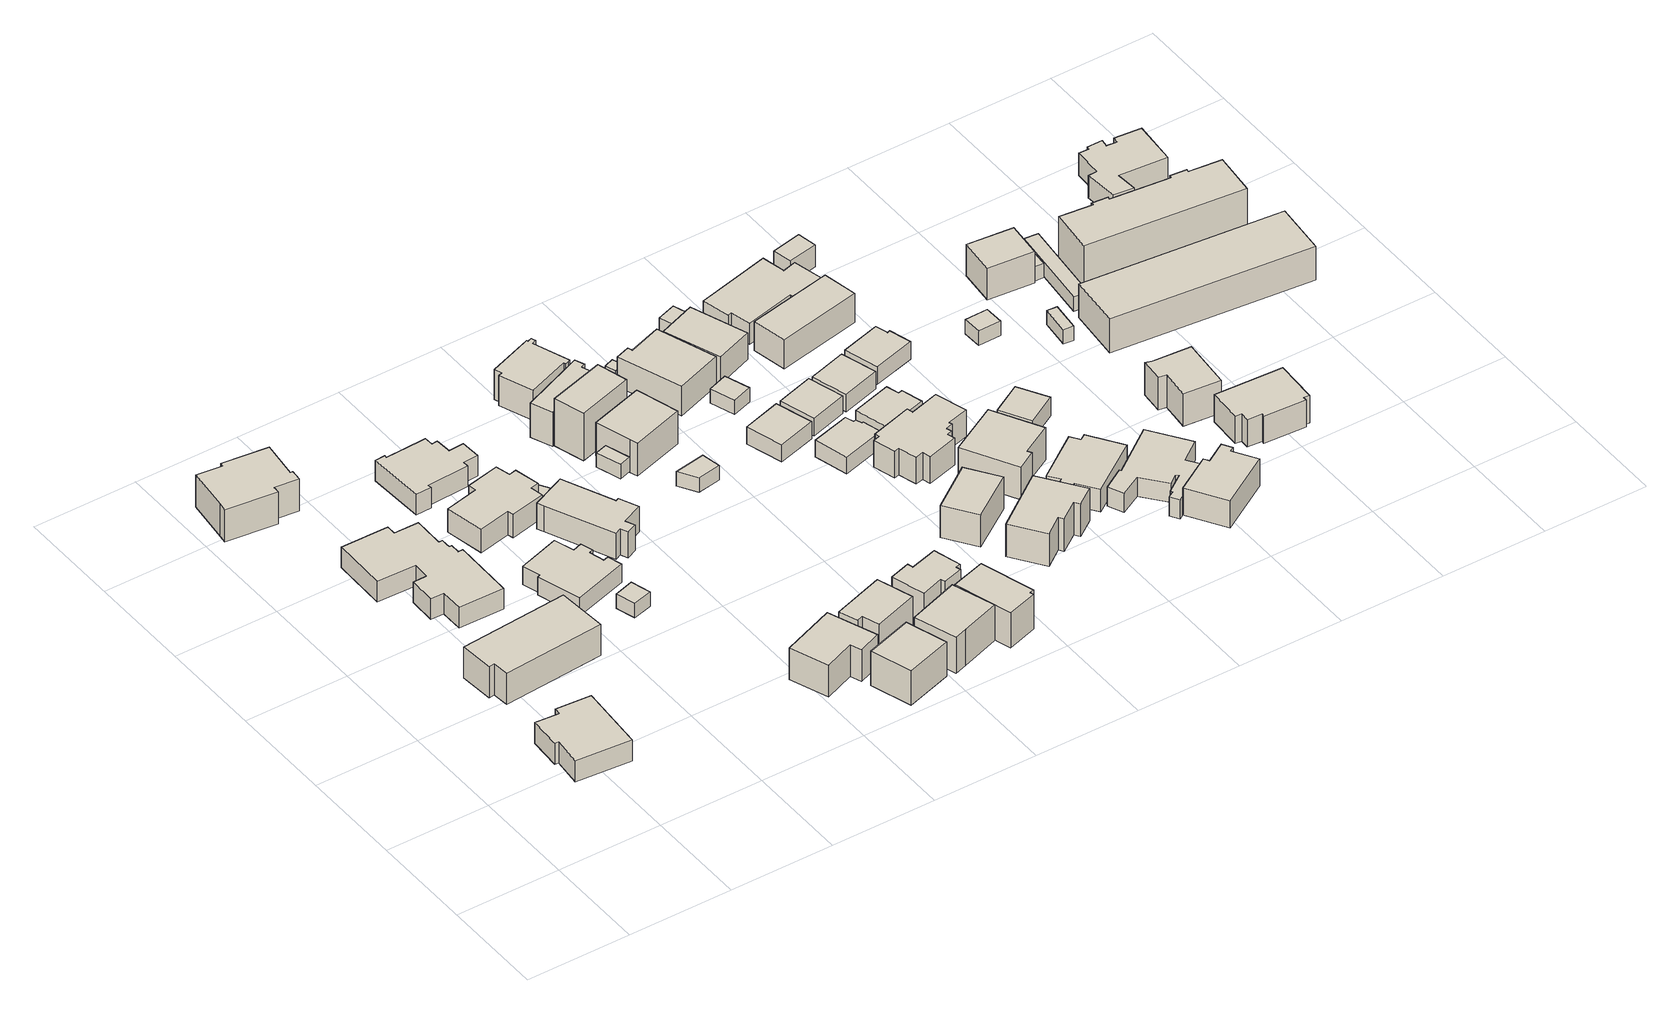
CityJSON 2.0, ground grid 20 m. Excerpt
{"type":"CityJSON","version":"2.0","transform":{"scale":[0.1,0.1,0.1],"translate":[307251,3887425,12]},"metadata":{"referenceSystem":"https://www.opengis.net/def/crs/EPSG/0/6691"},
"CityObjects":{
"building1":{"type":"Building","attributes":{"class":"3001","measuredHeight":2,"BuildingIDAttribute.prefecture":"22","BuildingIDAttribute.city":"22203","BuildingDetailAttribute.surveyYear":2015},"geometry":[{"type":"Solid","lod":"1","boundaries":[[[[0,1,2,3,4,5,6,7]],[[6,8,9,7]],[[5,10,8,6]],[[4,11,10,5]],[[3,12,11,4]],[[2,13,12,3]],[[1,14,13,2]],[[0,15,14,1]],[[7,9,15,0]],[[8,10,11,12,13,14,15,9]]]]}]},
"building2":{"type":"Building","attributes":{"class":"3001","measuredHeight":2,"BuildingIDAttribute.prefecture":"22","BuildingIDAttribute.city":"22203","BuildingDetailAttribute.surveyYear":2015},"geometry":[{"type":"Solid","lod":"1","boundaries":[[[[16,17,18,19,20,21]],[[20,22,23,21]],[[19,24,22,20]],[[18,25,24,19]],[[17,26,25,18]],[[16,27,26,17]],[[21,23,27,16]],[[22,24,25,26,27,23]]]]}]},
"building3":{"type":"Building","attributes":{"class":"3001","measuredHeight":2,"BuildingIDAttribute.prefecture":"22","BuildingIDAttribute.city":"22203","BuildingDetailAttribute.surveyYear":2015},"geometry":[{"type":"Solid","lod":"1","boundaries":[[[[28,29,30,31,32,33,34,35,36,37,38]],[[37,39,40,38]],[[36,41,39,37]],[[35,42,41,36]],[[34,43,42,35]],[[33,44,43,34]],[[32,45,44,33]],[[31,46,45,32]],[[30,47,46,31]],[[29,48,47,30]],[[28,49,48,29]],[[38,40,49,28]],[[39,41,42,43,44,45,46,47,48,49,40]]]]}]},
"building4":{"type":"Building","attributes":{"class":"3001","measuredHeight":2,"BuildingIDAttribute.prefecture":"22","BuildingIDAttribute.city":"22203","BuildingDetailAttribute.surveyYear":2015},"geometry":[{"type":"Solid","lod":"1","boundaries":[[[[50,51,52,53,54,55,56,57,58,59,60,61,62,63,64,65,66,67]],[[66,68,69,67]],[[65,70,68,66]],[[64,71,70,65]],[[63,72,71,64]],[[62,73,72,63]],[[61,74,73,62]],[[60,75,74,61]],[[59,76,75,60]],[[58,77,76,59]],[[57,78,77,58]],[[56,79,78,57]],[[55,80,79,56]],[[54,81,80,55]],[[53,82,81,54]],[[52,83,82,53]],[[51,84,83,52]],[[50,85,84,51]],[[67,69,85,50]],[[68,70,71,72,73,74,75,76,77,78,79,80,81,82,83,84,85,69]]]]}]},
"building5":{"type":"Building","attributes":{"class":"3001","measuredHeight":2,"BuildingIDAttribute.prefecture":"22","BuildingIDAttribute.city":"22203","BuildingDetailAttribute.surveyYear":2015},"geometry":[{"type":"Solid","lod":"1","boundaries":[[[[86,87,88,89,90,91,92,93,94,95,96,97,98]],[[97,99,100,98]],[[96,101,99,97]],[[95,102,101,96]],[[94,103,102,95]],[[93,104,103,94]],[[92,105,104,93]],[[91,106,105,92]],[[90,107,106,91]],[[89,108,107,90]],[[88,109,108,89]],[[87,110,109,88]],[[86,111,110,87]],[[98,100,111,86]],[[99,101,102,103,104,105,106,107,108,109,110,111,100]]]]}]},
"building6":{"type":"Building","attributes":{"class":"3001","measuredHeight":2,"BuildingIDAttribute.prefecture":"22","BuildingIDAttribute.city":"22203","BuildingDetailAttribute.surveyYear":2015},"geometry":[{"type":"Solid","lod":"1","boundaries":[[[[112,113,114,115]],[[114,116,117,115]],[[113,118,116,114]],[[112,119,118,113]],[[115,117,119,112]],[[116,118,119,117]]]]}]},
"building7":{"type":"Building","attributes":{"class":"3001","measuredHeight":2,"BuildingIDAttribute.prefecture":"22","BuildingIDAttribute.city":"22203","BuildingDetailAttribute.surveyYear":2015},"geometry":[{"type":"Solid","lod":"1","boundaries":[[[[120,121,122,123,124,125,126,127,128,129,130,131]],[[130,132,133,131]],[[129,134,132,130]],[[128,135,134,129]],[[127,136,135,128]],[[126,137,136,127]],[[125,138,137,126]],[[124,139,138,125]],[[123,140,139,124]],[[122,141,140,123]],[[121,142,141,122]],[[120,143,142,121]],[[131,133,143,120]],[[132,134,135,136,137,138,139,140,141,142,143,133]]]]}]},
"building8":{"type":"Building","attributes":{"class":"3001","measuredHeight":2,"BuildingIDAttribute.prefecture":"22","BuildingIDAttribute.city":"22203","BuildingDetailAttribute.surveyYear":2015,"BuildingRiverFloodingRiskAttribute.description":"3","BuildingRiverFloodingRiskAttribute.rankOrg":"1","BuildingRiverFloodingRiskAttribute.depth":0.174,"BuildingRiverFloodingRiskAttribute.adminType":"1","BuildingRiverFloodingRiskAttribute.scale":"2","BuildingRiverFloodingRiskAttribute.duration":2.27},"geometry":[{"type":"Solid","lod":"1","boundaries":[[[[144,145,146,147,148,149,150,151,152,153,154,155,156,157]],[[156,158,159,157]],[[155,160,158,156]],[[154,161,160,155]],[[153,162,161,154]],[[152,163,162,153]],[[151,164,163,152]],[[150,165,164,151]],[[149,166,165,150]],[[148,167,166,149]],[[147,168,167,148]],[[146,169,168,147]],[[145,170,169,146]],[[144,171,170,145]],[[157,159,171,144]],[[158,160,161,162,163,164,165,166,167,168,169,170,171,159]]]]}]},
"building9":{"type":"Building","attributes":{"class":"3001","measuredHeight":2,"BuildingIDAttribute.prefecture":"22","BuildingIDAttribute.city":"22203","BuildingDetailAttribute.surveyYear":2015,"BuildingRiverFloodingRiskAttribute.description":"3","BuildingRiverFloodingRiskAttribute.rankOrg":"2","BuildingRiverFloodingRiskAttribute.depth":1.2,"BuildingRiverFloodingRiskAttribute.adminType":"1","BuildingRiverFloodingRiskAttribute.scale":"2","BuildingRiverFloodingRiskAttribute.duration":0.617},"geometry":[{"type":"Solid","lod":"1","boundaries":[[[[172,173,174,175,176,177]],[[176,178,179,177]],[[175,180,178,176]],[[174,181,180,175]],[[173,182,181,174]],[[172,183,182,173]],[[177,179,183,172]],[[178,180,181,182,183,179]]]]}]},
"building10":{"type":"Building","attributes":{"class":"3001","measuredHeight":2,"BuildingIDAttribute.prefecture":"22","BuildingIDAttribute.city":"22203","BuildingDetailAttribute.surveyYear":2015,"BuildingRiverFloodingRiskAttribute.description":"3","BuildingRiverFloodingRiskAttribute.rankOrg":"2","BuildingRiverFloodingRiskAttribute.depth":1.01,"BuildingRiverFloodingRiskAttribute.adminType":"1","BuildingRiverFloodingRiskAttribute.scale":"2","BuildingRiverFloodingRiskAttribute.duration":0},"geometry":[{"type":"Solid","lod":"1","boundaries":[[[[184,185,186,187,188,189,190,191,192,193,194]],[[193,195,196,194]],[[192,197,195,193]],[[191,198,197,192]],[[190,199,198,191]],[[189,200,199,190]],[[188,201,200,189]],[[187,202,201,188]],[[186,203,202,187]],[[185,204,203,186]],[[184,205,204,185]],[[194,196,205,184]],[[195,197,198,199,200,201,202,203,204,205,196]]]]}]},
"building11":{"type":"Building","attributes":{"class":"3001","measuredHeight":2,"BuildingIDAttribute.prefecture":"22","BuildingIDAttribute.city":"22203","BuildingDetailAttribute.surveyYear":2015},"geometry":[{"type":"Solid","lod":"1","boundaries":[[[[206,207,208,209,210,211]],[[210,212,213,211]],[[209,214,212,210]],[[208,215,214,209]],[[207,216,215,208]],[[206,217,216,207]],[[211,213,217,206]],[[212,214,215,216,217,213]]]]}]},
"building12":{"type":"Building","attributes":{"class":"3001","measuredHeight":2,"BuildingIDAttribute.prefecture":"22","BuildingIDAttribute.city":"22203","BuildingDetailAttribute.surveyYear":2015,"BuildingRiverFloodingRiskAttribute.description":"3","BuildingRiverFloodingRiskAttribute.rankOrg":"2","BuildingRiverFloodingRiskAttribute.depth":0.995,"BuildingRiverFloodingRiskAttribute.adminType":"1","BuildingRiverFloodingRiskAttribute.scale":"2","BuildingRiverFloodingRiskAttribute.duration":0.617},"geometry":[{"type":"Solid","lod":"1","boundaries":[[[[218,219,220,221]],[[220,222,223,221]],[[219,224,222,220]],[[218,225,224,219]],[[221,223,225,218]],[[222,224,225,223]]]]}]},
"building13":{"type":"Building","attributes":{"class":"3001","measuredHeight":2,"BuildingIDAttribute.prefecture":"22","BuildingIDAttribute.city":"22203","BuildingDetailAttribute.surveyYear":2015,"BuildingRiverFloodingRiskAttribute.description":"3","BuildingRiverFloodingRiskAttribute.rankOrg":"2","BuildingRiverFloodingRiskAttribute.depth":1.37,"BuildingRiverFloodingRiskAttribute.adminType":"1","BuildingRiverFloodingRiskAttribute.scale":"2","BuildingRiverFloodingRiskAttribute.duration":0.617},"geometry":[{"type":"Solid","lod":"1","boundaries":[[[[226,227,228,229,230,231]],[[230,232,233,231]],[[229,234,232,230]],[[228,235,234,229]],[[227,236,235,228]],[[226,237,236,227]],[[231,233,237,226]],[[232,234,235,236,237,233]]]]}]},
"building14":{"type":"Building","attributes":{"class":"3001","measuredHeight":2,"BuildingIDAttribute.prefecture":"22","BuildingIDAttribute.city":"22203","BuildingDetailAttribute.surveyYear":2015,"BuildingRiverFloodingRiskAttribute.description":"3","BuildingRiverFloodingRiskAttribute.rankOrg":"2","BuildingRiverFloodingRiskAttribute.depth":1.52,"BuildingRiverFloodingRiskAttribute.adminType":"1","BuildingRiverFloodingRiskAttribute.scale":"2","BuildingRiverFloodingRiskAttribute.duration":5.25},"geometry":[{"type":"Solid","lod":"1","boundaries":[[[[238,239,240,241,242]],[[241,243,244,242]],[[240,245,243,241]],[[239,246,245,240]],[[238,247,246,239]],[[242,244,247,238]],[[243,245,246,247,244]]]]}]},
"building15":{"type":"Building","attributes":{"class":"3003","measuredHeight":2,"BuildingIDAttribute.prefecture":"22","BuildingIDAttribute.city":"22203","BuildingDetailAttribute.surveyYear":2015,"BuildingRiverFloodingRiskAttribute.description":"3","BuildingRiverFloodingRiskAttribute.rankOrg":"2","BuildingRiverFloodingRiskAttribute.depth":0.661,"BuildingRiverFloodingRiskAttribute.adminType":"1","BuildingRiverFloodingRiskAttribute.scale":"1","BuildingRiverFloodingRiskAttribute.duration":1.27},"geometry":[{"type":"Solid","lod":"1","boundaries":[[[[248,249,250,251]],[[250,252,253,251]],[[249,254,252,250]],[[248,255,254,249]],[[251,253,255,248]],[[252,254,255,253]]]]}]},
"building16":{"type":"Building","attributes":{"class":"3001","measuredHeight":2,"BuildingIDAttribute.prefecture":"22","BuildingIDAttribute.city":"22203","BuildingDetailAttribute.surveyYear":2015,"BuildingRiverFloodingRiskAttribute.description":"3","BuildingRiverFloodingRiskAttribute.rankOrg":"2","BuildingRiverFloodingRiskAttribute.depth":0.814,"BuildingRiverFloodingRiskAttribute.adminType":"1","BuildingRiverFloodingRiskAttribute.scale":"1","BuildingRiverFloodingRiskAttribute.duration":1.27},"geometry":[{"type":"Solid","lod":"1","boundaries":[[[[256,257,258,259]],[[258,260,261,259]],[[257,262,260,258]],[[256,263,262,257]],[[259,261,263,256]],[[260,262,263,261]]]]}]},
"building17":{"type":"Building","attributes":{"class":"3001","measuredHeight":2,"BuildingIDAttribute.prefecture":"22","BuildingIDAttribute.city":"22203","BuildingDetailAttribute.surveyYear":2015,"BuildingRiverFloodingRiskAttribute.description":"3","BuildingRiverFloodingRiskAttribute.rankOrg":"2","BuildingRiverFloodingRiskAttribute.depth":0.663,"BuildingRiverFloodingRiskAttribute.adminType":"1","BuildingRiverFloodingRiskAttribute.scale":"1","BuildingRiverFloodingRiskAttribute.duration":0},"geometry":[{"type":"Solid","lod":"1","boundaries":[[[[264,265,266,267,268,269,270,271,272,273]],[[272,274,275,273]],[[271,276,274,272]],[[270,277,276,271]],[[269,278,277,270]],[[268,279,278,269]],[[267,280,279,268]],[[266,281,280,267]],[[265,282,281,266]],[[264,283,282,265]],[[273,275,283,264]],[[274,276,277,278,279,280,281,282,283,275]]]]}]},
"building18":{"type":"Building","attributes":{"class":"3001","measuredHeight":2,"BuildingIDAttribute.prefecture":"22","BuildingIDAttribute.city":"22203","BuildingDetailAttribute.surveyYear":2015,"BuildingRiverFloodingRiskAttribute.description":"3","BuildingRiverFloodingRiskAttribute.rankOrg":"2","BuildingRiverFloodingRiskAttribute.depth":0.896,"BuildingRiverFloodingRiskAttribute.adminType":"1","BuildingRiverFloodingRiskAttribute.scale":"1","BuildingRiverFloodingRiskAttribute.duration":1.13},"geometry":[{"type":"Solid","lod":"1","boundaries":[[[[284,285,286,287,288,289,290,291]],[[290,292,293,291]],[[289,294,292,290]],[[288,295,294,289]],[[287,296,295,288]],[[286,297,296,287]],[[285,298,297,286]],[[284,299,298,285]],[[291,293,299,284]],[[292,294,295,296,297,298,299,293]]]]}]},
"building19":{"type":"Building","attributes":{"class":"3001","measuredHeight":2,"BuildingIDAttribute.prefecture":"22","BuildingIDAttribute.city":"22203","BuildingDetailAttribute.surveyYear":2015,"BuildingRiverFloodingRiskAttribute.description":"3","BuildingRiverFloodingRiskAttribute.rankOrg":"2","BuildingRiverFloodingRiskAttribute.depth":0.583,"BuildingRiverFloodingRiskAttribute.adminType":"1","BuildingRiverFloodingRiskAttribute.scale":"1","BuildingRiverFloodingRiskAttribute.duration":4.05},"geometry":[{"type":"Solid","lod":"1","boundaries":[[[[300,301,302,303]],[[302,304,305,303]],[[301,306,304,302]],[[300,307,306,301]],[[303,305,307,300]],[[304,306,307,305]]]]}]},
"building20":{"type":"Building","attributes":{"class":"3001","measuredHeight":2,"BuildingIDAttribute.prefecture":"22","BuildingIDAttribute.city":"22203","BuildingDetailAttribute.surveyYear":2015,"BuildingRiverFloodingRiskAttribute.description":"3","BuildingRiverFloodingRiskAttribute.rankOrg":"2","BuildingRiverFloodingRiskAttribute.depth":0.904,"BuildingRiverFloodingRiskAttribute.adminType":"1","BuildingRiverFloodingRiskAttribute.scale":"1","BuildingRiverFloodingRiskAttribute.duration":1.27},"geometry":[{"type":"Solid","lod":"1","boundaries":[[[[308,309,310,311,312]],[[311,313,314,312]],[[310,315,313,311]],[[309,316,315,310]],[[308,317,316,309]],[[312,314,317,308]],[[313,315,316,317,314]]]]}]},
"building21":{"type":"Building","attributes":{"class":"3001","measuredHeight":2,"BuildingIDAttribute.prefecture":"22","BuildingIDAttribute.city":"22203","BuildingDetailAttribute.surveyYear":2015,"BuildingRiverFloodingRiskAttribute.description":"3","BuildingRiverFloodingRiskAttribute.rankOrg":"2","BuildingRiverFloodingRiskAttribute.depth":0.882,"BuildingRiverFloodingRiskAttribute.adminType":"1","BuildingRiverFloodingRiskAttribute.scale":"1","BuildingRiverFloodingRiskAttribute.duration":1.13},"geometry":[{"type":"Solid","lod":"1","boundaries":[[[[318,319,320,321,322,323,324,325,326,327,328,329,330]],[[329,331,332,330]],[[328,333,331,329]],[[327,334,333,328]],[[326,335,334,327]],[[325,336,335,326]],[[324,337,336,325]],[[323,338,337,324]],[[322,339,338,323]],[[321,340,339,322]],[[320,341,340,321]],[[319,342,341,320]],[[318,343,342,319]],[[330,332,343,318]],[[331,333,334,335,336,337,338,339,340,341,342,343,332]]]]}]},
"building22":{"type":"Building","attributes":{"class":"3001","measuredHeight":2,"BuildingIDAttribute.prefecture":"22","BuildingIDAttribute.city":"22203","BuildingDetailAttribute.surveyYear":2015,"BuildingRiverFloodingRiskAttribute.description":"3","BuildingRiverFloodingRiskAttribute.rankOrg":"2","BuildingRiverFloodingRiskAttribute.depth":0.665,"BuildingRiverFloodingRiskAttribute.adminType":"1","BuildingRiverFloodingRiskAttribute.scale":"1","BuildingRiverFloodingRiskAttribute.duration":0},"geometry":[{"type":"Solid","lod":"1","boundaries":[[[[344,345,346,347,348,349]],[[348,350,351,349]],[[347,352,350,348]],[[346,353,352,347]],[[345,354,353,346]],[[344,355,354,345]],[[349,351,355,344]],[[350,352,353,354,355,351]]]]}]},
"building23":{"type":"Building","attributes":{"class":"3001","measuredHeight":2,"BuildingIDAttribute.prefecture":"22","BuildingIDAttribute.city":"22203","BuildingDetailAttribute.surveyYear":2015,"BuildingRiverFloodingRiskAttribute.description":"3","BuildingRiverFloodingRiskAttribute.rankOrg":"2","BuildingRiverFloodingRiskAttribute.depth":0.665,"BuildingRiverFloodingRiskAttribute.adminType":"1","BuildingRiverFloodingRiskAttribute.scale":"1","BuildingRiverFloodingRiskAttribute.duration":1.13},"geometry":[{"type":"Solid","lod":"1","boundaries":[[[[356,357,358,359]],[[358,360,361,359]],[[357,362,360,358]],[[356,363,362,357]],[[359,361,363,356]],[[360,362,363,361]]]]}]},
"building24":{"type":"Building","attributes":{"class":"3001","measuredHeight":2,"BuildingIDAttribute.prefecture":"22","BuildingIDAttribute.city":"22203","BuildingDetailAttribute.surveyYear":2015,"BuildingRiverFloodingRiskAttribute.description":"3","BuildingRiverFloodingRiskAttribute.rankOrg":"2","BuildingRiverFloodingRiskAttribute.depth":0.503,"BuildingRiverFloodingRiskAttribute.adminType":"1","BuildingRiverFloodingRiskAttribute.scale":"1","BuildingRiverFloodingRiskAttribute.duration":0.383},"geometry":[{"type":"Solid","lod":"1","boundaries":[[[[364,365,366,367,368,369]],[[368,370,371,369]],[[367,372,370,368]],[[366,373,372,367]],[[365,374,373,366]],[[364,375,374,365]],[[369,371,375,364]],[[370,372,373,374,375,371]]]]}]},
"building25":{"type":"Building","attributes":{"class":"3001","measuredHeight":2,"BuildingIDAttribute.prefecture":"22","BuildingIDAttribute.city":"22203","BuildingDetailAttribute.surveyYear":2015,"BuildingRiverFloodingRiskAttribute.description":"3","BuildingRiverFloodingRiskAttribute.rankOrg":"2","BuildingRiverFloodingRiskAttribute.depth":0.894,"BuildingRiverFloodingRiskAttribute.adminType":"1","BuildingRiverFloodingRiskAttribute.scale":"1","BuildingRiverFloodingRiskAttribute.duration":1.15},"geometry":[{"type":"Solid","lod":"1","boundaries":[[[[376,377,378,379]],[[378,380,381,379]],[[377,382,380,378]],[[376,383,382,377]],[[379,381,383,376]],[[380,382,383,381]]]]}]},
"building26":{"type":"Building","attributes":{"class":"3001","measuredHeight":2,"BuildingIDAttribute.prefecture":"22","BuildingIDAttribute.city":"22203","BuildingDetailAttribute.surveyYear":2015,"BuildingRiverFloodingRiskAttribute.description":"3","BuildingRiverFloodingRiskAttribute.rankOrg":"2","BuildingRiverFloodingRiskAttribute.depth":0.523,"BuildingRiverFloodingRiskAttribute.adminType":"1","BuildingRiverFloodingRiskAttribute.scale":"1","BuildingRiverFloodingRiskAttribute.duration":1.15},"geometry":[{"type":"Solid","lod":"1","boundaries":[[[[384,385,386,387]],[[386,388,389,387]],[[385,390,388,386]],[[384,391,390,385]],[[387,389,391,384]],[[388,390,391,389]]]]}]},
"building27":{"type":"Building","attributes":{"class":"3001","measuredHeight":2,"BuildingIDAttribute.prefecture":"22","BuildingIDAttribute.city":"22203","BuildingDetailAttribute.surveyYear":2015,"BuildingRiverFloodingRiskAttribute.description":"3","BuildingRiverFloodingRiskAttribute.rankOrg":"1","BuildingRiverFloodingRiskAttribute.depth":0.491,"BuildingRiverFloodingRiskAttribute.adminType":"1","BuildingRiverFloodingRiskAttribute.scale":"1","BuildingRiverFloodingRiskAttribute.duration":0},"geometry":[{"type":"Solid","lod":"1","boundaries":[[[[392,393,394,395]],[[394,396,397,395]],[[393,398,396,394]],[[392,399,398,393]],[[395,397,399,392]],[[396,398,399,397]]]]}]},
"building28":{"type":"Building","attributes":{"class":"3001","measuredHeight":2,"BuildingIDAttribute.prefecture":"22","BuildingIDAttribute.city":"22203","BuildingDetailAttribute.surveyYear":2015,"BuildingRiverFloodingRiskAttribute.description":"3","BuildingRiverFloodingRiskAttribute.rankOrg":"2","BuildingRiverFloodingRiskAttribute.depth":0.716,"BuildingRiverFloodingRiskAttribute.adminType":"1","BuildingRiverFloodingRiskAttribute.scale":"1","BuildingRiverFloodingRiskAttribute.duration":0.183},"geometry":[{"type":"Solid","lod":"1","boundaries":[[[[400,401,402,403,404,405,406,407,408]],[[407,409,410,408]],[[406,411,409,407]],[[405,412,411,406]],[[404,413,412,405]],[[403,414,413,404]],[[402,415,414,403]],[[401,416,415,402]],[[400,417,416,401]],[[408,410,417,400]],[[409,411,412,413,414,415,416,417,410]]]]}]},
"building29":{"type":"Building","attributes":{"class":"3001","measuredHeight":2,"BuildingIDAttribute.prefecture":"22","BuildingIDAttribute.city":"22203","BuildingDetailAttribute.surveyYear":2015,"BuildingRiverFloodingRiskAttribute.description":"3","BuildingRiverFloodingRiskAttribute.rankOrg":"1","BuildingRiverFloodingRiskAttribute.depth":0.153,"BuildingRiverFloodingRiskAttribute.adminType":"1","BuildingRiverFloodingRiskAttribute.scale":"1","BuildingRiverFloodingRiskAttribute.duration":0.867},"geometry":[{"type":"Solid","lod":"1","boundaries":[[[[418,419,420,421,422,423,424,425]],[[424,426,427,425]],[[423,428,426,424]],[[422,429,428,423]],[[421,430,429,422]],[[420,431,430,421]],[[419,432,431,420]],[[418,433,432,419]],[[425,427,433,418]],[[426,428,429,430,431,432,433,427]]]]}]},
"building30":{"type":"Building","attributes":{"class":"3001","measuredHeight":2,"BuildingIDAttribute.prefecture":"22","BuildingIDAttribute.city":"22203","BuildingDetailAttribute.surveyYear":2015,"BuildingRiverFloodingRiskAttribute.description":"3","BuildingRiverFloodingRiskAttribute.rankOrg":"2","BuildingRiverFloodingRiskAttribute.depth":0.954,"BuildingRiverFloodingRiskAttribute.adminType":"1","BuildingRiverFloodingRiskAttribute.scale":"1","BuildingRiverFloodingRiskAttribute.duration":1.15},"geometry":[{"type":"Solid","lod":"1","boundaries":[[[[434,435,436,437]],[[436,438,439,437]],[[435,440,438,436]],[[434,441,440,435]],[[437,439,441,434]],[[438,440,441,439]]]]}]},
"building31":{"type":"Building","attributes":{"class":"3001","measuredHeight":2,"BuildingIDAttribute.prefecture":"22","BuildingIDAttribute.city":"22203","BuildingDetailAttribute.surveyYear":2015,"BuildingRiverFloodingRiskAttribute.description":"3","BuildingRiverFloodingRiskAttribute.rankOrg":"2","BuildingRiverFloodingRiskAttribute.depth":0.651,"BuildingRiverFloodingRiskAttribute.adminType":"1","BuildingRiverFloodingRiskAttribute.scale":"1","BuildingRiverFloodingRiskAttribute.duration":0.383},"geometry":[{"type":"Solid","lod":"1","boundaries":[[[[442,443,444,445]],[[444,446,447,445]],[[443,448,446,444]],[[442,449,448,443]],[[445,447,449,442]],[[446,448,449,447]]]]}]},
"building32":{"type":"Building","attributes":{"class":"3001","measuredHeight":2,"BuildingIDAttribute.prefecture":"22","BuildingIDAttribute.city":"22203","BuildingDetailAttribute.surveyYear":2015,"BuildingRiverFloodingRiskAttribute.description":"3","BuildingRiverFloodingRiskAttribute.rankOrg":"2","BuildingRiverFloodingRiskAttribute.depth":0.6,"BuildingRiverFloodingRiskAttribute.adminType":"1","BuildingRiverFloodingRiskAttribute.scale":"1","BuildingRiverFloodingRiskAttribute.duration":0.383},"geometry":[{"type":"Solid","lod":"1","boundaries":[[[[450,451,452,453]],[[452,454,455,453]],[[451,456,454,452]],[[450,457,456,451]],[[453,455,457,450]],[[454,456,457,455]]]]}]},
"building33":{"type":"Building","attributes":{"class":"3001","measuredHeight":2,"BuildingIDAttribute.prefecture":"22","BuildingIDAttribute.city":"22203","BuildingDetailAttribute.surveyYear":2015,"BuildingRiverFloodingRiskAttribute.description":"3","BuildingRiverFloodingRiskAttribute.rankOrg":"2","BuildingRiverFloodingRiskAttribute.depth":0.631,"BuildingRiverFloodingRiskAttribute.adminType":"1","BuildingRiverFloodingRiskAttribute.scale":"1","BuildingRiverFloodingRiskAttribute.duration":1.52},"geometry":[{"type":"Solid","lod":"1","boundaries":[[[[458,459,460,461,462,463,464,465,466,467,468,469,470,471,472,473,474,475]],[[474,476,477,475]],[[473,478,476,474]],[[472,479,478,473]],[[471,480,479,472]],[[470,481,480,471]],[[469,482,481,470]],[[468,483,482,469]],[[467,484,483,468]],[[466,485,484,467]],[[465,486,485,466]],[[464,487,486,465]],[[463,488,487,464]],[[462,489,488,463]],[[461,490,489,462]],[[460,491,490,461]],[[459,492,491,460]],[[458,493,492,459]],[[475,477,493,458]],[[476,478,479,480,481,482,483,484,485,486,487,488,489,490,491,492,493,477]]]]}]},
"building34":{"type":"Building","attributes":{"class":"3001","measuredHeight":2,"BuildingIDAttribute.prefecture":"22","BuildingIDAttribute.city":"22203","BuildingDetailAttribute.surveyYear":2015,"BuildingRiverFloodingRiskAttribute.description":"3","BuildingRiverFloodingRiskAttribute.rankOrg":"2","BuildingRiverFloodingRiskAttribute.depth":0.72,"BuildingRiverFloodingRiskAttribute.adminType":"1","BuildingRiverFloodingRiskAttribute.scale":"1","BuildingRiverFloodingRiskAttribute.duration":0.183},"geometry":[{"type":"Solid","lod":"1","boundaries":[[[[494,495,496,497,498,499]],[[498,500,501,499]],[[497,502,500,498]],[[496,503,502,497]],[[495,504,503,496]],[[494,505,504,495]],[[499,501,505,494]],[[500,502,503,504,505,501]]]]}]},
"building35":{"type":"Building","attributes":{"class":"3001","measuredHeight":2,"BuildingIDAttribute.prefecture":"22","BuildingIDAttribute.city":"22203","BuildingDetailAttribute.surveyYear":2015,"BuildingRiverFloodingRiskAttribute.description":"3","BuildingRiverFloodingRiskAttribute.rankOrg":"2","BuildingRiverFloodingRiskAttribute.depth":0.827,"BuildingRiverFloodingRiskAttribute.adminType":"1","BuildingRiverFloodingRiskAttribute.scale":"1","BuildingRiverFloodingRiskAttribute.duration":1.15},"geometry":[{"type":"Solid","lod":"1","boundaries":[[[[506,507,508,509]],[[508,510,511,509]],[[507,512,510,508]],[[506,513,512,507]],[[509,511,513,506]],[[510,512,513,511]]]]}]},
"building36":{"type":"Building","attributes":{"class":"3001","measuredHeight":2,"BuildingIDAttribute.prefecture":"22","BuildingIDAttribute.city":"22203","BuildingDetailAttribute.surveyYear":2015,"BuildingRiverFloodingRiskAttribute.description":"3","BuildingRiverFloodingRiskAttribute.rankOrg":"2","BuildingRiverFloodingRiskAttribute.depth":0.51,"BuildingRiverFloodingRiskAttribute.adminType":"1","BuildingRiverFloodingRiskAttribute.scale":"1","BuildingRiverFloodingRiskAttribute.duration":1.52},"geometry":[{"type":"Solid","lod":"1","boundaries":[[[[514,515,516,517,518,519]],[[518,520,521,519]],[[517,522,520,518]],[[516,523,522,517]],[[515,524,523,516]],[[514,525,524,515]],[[519,521,525,514]],[[520,522,523,524,525,521]]]]}]},
"building37":{"type":"Building","attributes":{"class":"3001","measuredHeight":2,"BuildingIDAttribute.prefecture":"22","BuildingIDAttribute.city":"22203","BuildingDetailAttribute.surveyYear":2015,"BuildingRiverFloodingRiskAttribute.description":"3","BuildingRiverFloodingRiskAttribute.rankOrg":"2","BuildingRiverFloodingRiskAttribute.depth":0.734,"BuildingRiverFloodingRiskAttribute.adminType":"1","BuildingRiverFloodingRiskAttribute.scale":"1","BuildingRiverFloodingRiskAttribute.duration":0.867},"geometry":[{"type":"Solid","lod":"1","boundaries":[[[[526,527,528,529,530,531,532,533,534,535]],[[534,536,537,535]],[[533,538,536,534]],[[532,539,538,533]],[[531,540,539,532]],[[530,541,540,531]],[[529,542,541,530]],[[528,543,542,529]],[[527,544,543,528]],[[526,545,544,527]],[[535,537,545,526]],[[536,538,539,540,541,542,543,544,545,537]]]]}]},
"building38":{"type":"Building","attributes":{"class":"3001","measuredHeight":2,"BuildingIDAttribute.prefecture":"22","BuildingIDAttribute.city":"22203","BuildingDetailAttribute.surveyYear":2015,"BuildingRiverFloodingRiskAttribute.description":"3","BuildingRiverFloodingRiskAttribute.rankOrg":"2","BuildingRiverFloodingRiskAttribute.depth":0.584,"BuildingRiverFloodingRiskAttribute.adminType":"1","BuildingRiverFloodingRiskAttribute.scale":"1","BuildingRiverFloodingRiskAttribute.duration":1.42},"geometry":[{"type":"Solid","lod":"1","boundaries":[[[[546,547,548,549]],[[548,550,551,549]],[[547,552,550,548]],[[546,553,552,547]],[[549,551,553,546]],[[550,552,553,551]]]]}]},
"building39":{"type":"Building","attributes":{"class":"3001","measuredHeight":2,"BuildingIDAttribute.prefecture":"22","BuildingIDAttribute.city":"22203","BuildingDetailAttribute.surveyYear":2015,"BuildingRiverFloodingRiskAttribute.description":"3","BuildingRiverFloodingRiskAttribute.rankOrg":"1","BuildingRiverFloodingRiskAttribute.depth":0.48,"BuildingRiverFloodingRiskAttribute.adminType":"1","BuildingRiverFloodingRiskAttribute.scale":"1","BuildingRiverFloodingRiskAttribute.duration":1.42},"geometry":[{"type":"Solid","lod":"1","boundaries":[[[[554,555,556,557,558,559,560,561,562,563,564]],[[563,565,566,564]],[[562,567,565,563]],[[561,568,567,562]],[[560,569,568,561]],[[559,570,569,560]],[[558,571,570,559]],[[557,572,571,558]],[[556,573,572,557]],[[555,574,573,556]],[[554,575,574,555]],[[564,566,575,554]],[[565,567,568,569,570,571,572,573,574,575,566]]]]}]},
"building40":{"type":"Building","attributes":{"class":"3001","measuredHeight":2,"BuildingIDAttribute.prefecture":"22","BuildingIDAttribute.city":"22203","BuildingDetailAttribute.surveyYear":2015,"BuildingRiverFloodingRiskAttribute.description":"3","BuildingRiverFloodingRiskAttribute.rankOrg":"2","BuildingRiverFloodingRiskAttribute.depth":0.97,"BuildingRiverFloodingRiskAttribute.adminType":"1","BuildingRiverFloodingRiskAttribute.scale":"1","BuildingRiverFloodingRiskAttribute.duration":1.53},"geometry":[{"type":"Solid","lod":"1","boundaries":[[[[576,577,578,579,580,581]],[[580,582,583,581]],[[579,584,582,580]],[[578,585,584,579]],[[577,586,585,578]],[[576,587,586,577]],[[581,583,587,576]],[[582,584,585,586,587,583]]]]}]},
"building41":{"type":"Building","attributes":{"class":"3001","measuredHeight":2,"BuildingIDAttribute.prefecture":"22","BuildingIDAttribute.city":"22203","BuildingDetailAttribute.surveyYear":2015,"BuildingRiverFloodingRiskAttribute.description":"3","BuildingRiverFloodingRiskAttribute.rankOrg":"2","BuildingRiverFloodingRiskAttribute.depth":0.939,"BuildingRiverFloodingRiskAttribute.adminType":"1","BuildingRiverFloodingRiskAttribute.scale":"1","BuildingRiverFloodingRiskAttribute.duration":1.52},"geometry":[{"type":"Solid","lod":"1","boundaries":[[[[588,589,590,591]],[[590,592,593,591]],[[589,594,592,590]],[[588,595,594,589]],[[591,593,595,588]],[[592,594,595,593]]]]}]},
"building42":{"type":"Building","attributes":{"class":"3001","measuredHeight":2,"BuildingIDAttribute.prefecture":"22","BuildingIDAttribute.city":"22203","BuildingDetailAttribute.surveyYear":2015,"BuildingRiverFloodingRiskAttribute.description":"3","BuildingRiverFloodingRiskAttribute.rankOrg":"2","BuildingRiverFloodingRiskAttribute.depth":0.905,"BuildingRiverFloodingRiskAttribute.adminType":"1","BuildingRiverFloodingRiskAttribute.scale":"1","BuildingRiverFloodingRiskAttribute.duration":1.52},"geometry":[{"type":"Solid","lod":"1","boundaries":[[[[596,597,598,599,600,601,602,603,604,605,606,607,608,609,610,611,612]],[[611,613,614,612]],[[610,615,613,611]],[[609,616,615,610]],[[608,617,616,609]],[[607,618,617,608]],[[606,619,618,607]],[[605,620,619,606]],[[604,621,620,605]],[[603,622,621,604]],[[602,623,622,603]],[[601,624,623,602]],[[600,625,624,601]],[[599,626,625,600]],[[598,627,626,599]],[[597,628,627,598]],[[596,629,628,597]],[[612,614,629,596]],[[613,615,616,617,618,619,620,621,622,623,624,625,626,627,628,629,614]]]]}]},
"building43":{"type":"Building","attributes":{"class":"3001","measuredHeight":2,"BuildingIDAttribute.prefecture":"22","BuildingIDAttribute.city":"22203","BuildingDetailAttribute.surveyYear":2015,"BuildingRiverFloodingRiskAttribute.description":"3","BuildingRiverFloodingRiskAttribute.rankOrg":"2","BuildingRiverFloodingRiskAttribute.depth":0.919,"BuildingRiverFloodingRiskAttribute.adminType":"1","BuildingRiverFloodingRiskAttribute.scale":"1","BuildingRiverFloodingRiskAttribute.duration":1.17},"geometry":[{"type":"Solid","lod":"1","boundaries":[[[[630,631,632,633,634,635,636,637]],[[636,638,639,637]],[[635,640,638,636]],[[634,641,640,635]],[[633,642,641,634]],[[632,643,642,633]],[[631,644,643,632]],[[630,645,644,631]],[[637,639,645,630]],[[638,640,641,642,643,644,645,639]]]]}]},
"building44":{"type":"Building","attributes":{"class":"3001","measuredHeight":2,"BuildingIDAttribute.prefecture":"22","BuildingIDAttribute.city":"22203","BuildingDetailAttribute.surveyYear":2015,"BuildingRiverFloodingRiskAttribute.description":"3","BuildingRiverFloodingRiskAttribute.rankOrg":"2","BuildingRiverFloodingRiskAttribute.depth":0.96,"BuildingRiverFloodingRiskAttribute.adminType":"1","BuildingRiverFloodingRiskAttribute.scale":"1","BuildingRiverFloodingRiskAttribute.duration":1.42},"geometry":[{"type":"Solid","lod":"1","boundaries":[[[[646,647,648,649]],[[648,650,651,649]],[[647,652,650,648]],[[646,653,652,647]],[[649,651,653,646]],[[650,652,653,651]]]]}]},
"building45":{"type":"Building","attributes":{"class":"3001","measuredHeight":2,"BuildingIDAttribute.prefecture":"22","BuildingIDAttribute.city":"22203","BuildingDetailAttribute.surveyYear":2015,"BuildingRiverFloodingRiskAttribute.description":"3","BuildingRiverFloodingRiskAttribute.rankOrg":"2","BuildingRiverFloodingRiskAttribute.depth":0.974,"BuildingRiverFloodingRiskAttribute.adminType":"1","BuildingRiverFloodingRiskAttribute.scale":"1","BuildingRiverFloodingRiskAttribute.duration":1.53},"geometry":[{"type":"Solid","lod":"1","boundaries":[[[[654,655,656,657]],[[656,658,659,657]],[[655,660,658,656]],[[654,661,660,655]],[[657,659,661,654]],[[658,660,661,659]]]]}]},
"building46":{"type":"Building","attributes":{"class":"3001","measuredHeight":2,"BuildingIDAttribute.prefecture":"22","BuildingIDAttribute.city":"22203","BuildingDetailAttribute.surveyYear":2015,"BuildingRiverFloodingRiskAttribute.description":"3","BuildingRiverFloodingRiskAttribute.rankOrg":"2","BuildingRiverFloodingRiskAttribute.depth":0.861,"BuildingRiverFloodingRiskAttribute.adminType":"1","BuildingRiverFloodingRiskAttribute.scale":"1","BuildingRiverFloodingRiskAttribute.duration":1.52},"geometry":[{"type":"Solid","lod":"1","boundaries":[[[[662,663,664,665,666,667,668]],[[667,669,670,668]],[[666,671,669,667]],[[665,672,671,666]],[[664,673,672,665]],[[663,674,673,664]],[[662,675,674,663]],[[668,670,675,662]],[[669,671,672,673,674,675,670]]]]}]},
"building47":{"type":"Building","attributes":{"class":"3003","measuredHeight":2,"BuildingIDAttribute.prefecture":"22","BuildingIDAttribute.city":"22203","BuildingDetailAttribute.surveyYear":2015,"BuildingRiverFloodingRiskAttribute.description":"3","BuildingRiverFloodingRiskAttribute.rankOrg":"2","BuildingRiverFloodingRiskAttribute.depth":0.805,"BuildingRiverFloodingRiskAttribute.adminType":"1","BuildingRiverFloodingRiskAttribute.scale":"1","BuildingRiverFloodingRiskAttribute.duration":1.33},"geometry":[{"type":"Solid","lod":"1","boundaries":[[[[676,677,678,679]],[[678,680,681,679]],[[677,682,680,678]],[[676,683,682,677]],[[679,681,683,676]],[[680,682,683,681]]]]}]},
"building48":{"type":"Building","attributes":{"class":"3001","measuredHeight":2,"BuildingIDAttribute.prefecture":"22","BuildingIDAttribute.city":"22203","BuildingDetailAttribute.surveyYear":2015,"BuildingRiverFloodingRiskAttribute.description":"3","BuildingRiverFloodingRiskAttribute.rankOrg":"2","BuildingRiverFloodingRiskAttribute.depth":0.788,"BuildingRiverFloodingRiskAttribute.adminType":"1","BuildingRiverFloodingRiskAttribute.scale":"1","BuildingRiverFloodingRiskAttribute.duration":1.52},"geometry":[{"type":"Solid","lod":"1","boundaries":[[[[684,685,686,687,688,689,690,691,692,693]],[[692,694,695,693]],[[691,696,694,692]],[[690,697,696,691]],[[689,698,697,690]],[[688,699,698,689]],[[687,700,699,688]],[[686,701,700,687]],[[685,702,701,686]],[[684,703,702,685]],[[693,695,703,684]],[[694,696,697,698,699,700,701,702,703,695]]]]}]},
"building49":{"type":"Building","attributes":{"class":"3001","measuredHeight":2,"BuildingIDAttribute.prefecture":"22","BuildingIDAttribute.city":"22203","BuildingDetailAttribute.surveyYear":2015,"BuildingRiverFloodingRiskAttribute.description":"3","BuildingRiverFloodingRiskAttribute.rankOrg":"2","BuildingRiverFloodingRiskAttribute.depth":0.815,"BuildingRiverFloodingRiskAttribute.adminType":"1","BuildingRiverFloodingRiskAttribute.scale":"1","BuildingRiverFloodingRiskAttribute.duration":1.33},"geometry":[{"type":"Solid","lod":"1","boundaries":[[[[704,705,706,707]],[[706,708,709,707]],[[705,710,708,706]],[[704,711,710,705]],[[707,709,711,704]],[[708,710,711,709]]]]}]},
"building50":{"type":"Building","attributes":{"class":"3001","measuredHeight":2,"BuildingIDAttribute.prefecture":"22","BuildingIDAttribute.city":"22203","BuildingDetailAttribute.surveyYear":2015,"BuildingRiverFloodingRiskAttribute.description":"3","BuildingRiverFloodingRiskAttribute.rankOrg":"2","BuildingRiverFloodingRiskAttribute.depth":0.815,"BuildingRiverFloodingRiskAttribute.adminType":"1","BuildingRiverFloodingRiskAttribute.scale":"1","BuildingRiverFloodingRiskAttribute.duration":1.33},"geometry":[{"type":"Solid","lod":"1","boundaries":[[[[712,713,714,715]],[[714,716,717,715]],[[713,718,716,714]],[[712,719,718,713]],[[715,717,719,712]],[[716,718,719,717]]]]}]},
"building51":{"type":"Building","attributes":{"class":"3003","measuredHeight":2,"BuildingIDAttribute.prefecture":"22","BuildingIDAttribute.city":"22203","BuildingDetailAttribute.surveyYear":2015,"BuildingRiverFloodingRiskAttribute.description":"3","BuildingRiverFloodingRiskAttribute.rankOrg":"2","BuildingRiverFloodingRiskAttribute.depth":0.815,"BuildingRiverFloodingRiskAttribute.adminType":"1","BuildingRiverFloodingRiskAttribute.scale":"1","BuildingRiverFloodingRiskAttribute.duration":1.33},"geometry":[{"type":"Solid","lod":"1","boundaries":[[[[720,721,722,723]],[[722,724,725,723]],[[721,726,724,722]],[[720,727,726,721]],[[723,725,727,720]],[[724,726,727,725]]]]}]},
"building52":{"type":"Building","attributes":{"class":"3001","measuredHeight":2,"BuildingIDAttribute.prefecture":"22","BuildingIDAttribute.city":"22203","BuildingDetailAttribute.surveyYear":2015,"BuildingRiverFloodingRiskAttribute.description":"3","BuildingRiverFloodingRiskAttribute.rankOrg":"2","BuildingRiverFloodingRiskAttribute.depth":0.757,"BuildingRiverFloodingRiskAttribute.adminType":"1","BuildingRiverFloodingRiskAttribute.scale":"1","BuildingRiverFloodingRiskAttribute.duration":1.28},"geometry":[{"type":"Solid","lod":"1","boundaries":[[[[728,729,730,731]],[[730,732,733,731]],[[729,734,732,730]],[[728,735,734,729]],[[731,733,735,728]],[[732,734,735,733]]]]}]},
"building53":{"type":"Building","attributes":{"class":"3002","measuredHeight":2,"BuildingIDAttribute.prefecture":"22","BuildingIDAttribute.city":"22203","BuildingDetailAttribute.surveyYear":2015,"BuildingRiverFloodingRiskAttribute.description":"3","BuildingRiverFloodingRiskAttribute.rankOrg":"2","BuildingRiverFloodingRiskAttribute.depth":0.82,"BuildingRiverFloodingRiskAttribute.adminType":"1","BuildingRiverFloodingRiskAttribute.scale":"1","BuildingRiverFloodingRiskAttribute.duration":1.22},"geometry":[{"type":"Solid","lod":"1","boundaries":[[[[736,737,738,739,740,741,742,743,744,745,746,747]],[[746,748,749,747]],[[745,750,748,746]],[[744,751,750,745]],[[743,752,751,744]],[[742,753,752,743]],[[741,754,753,742]],[[740,755,754,741]],[[739,756,755,740]],[[738,757,756,739]],[[737,758,757,738]],[[736,759,758,737]],[[747,749,759,736]],[[748,750,751,752,753,754,755,756,757,758,759,749]]]]}]},
"building54":{"type":"Building","attributes":{"class":"3001","measuredHeight":2,"BuildingIDAttribute.prefecture":"22","BuildingIDAttribute.city":"22203","BuildingDetailAttribute.surveyYear":2015,"BuildingRiverFloodingRiskAttribute.description":"3","BuildingRiverFloodingRiskAttribute.rankOrg":"2","BuildingRiverFloodingRiskAttribute.depth":0.525,"BuildingRiverFloodingRiskAttribute.adminType":"1","BuildingRiverFloodingRiskAttribute.scale":"1","BuildingRiverFloodingRiskAttribute.duration":0.633},"geometry":[{"type":"Solid","lod":"1","boundaries":[[[[760,761,762,763,764,765,766,767,768,769,770,771,772,773]],[[772,774,775,773]],[[771,776,774,772]],[[770,777,776,771]],[[769,778,777,770]],[[768,779,778,769]],[[767,780,779,768]],[[766,781,780,767]],[[765,782,781,766]],[[764,783,782,765]],[[763,784,783,764]],[[762,785,784,763]],[[761,786,785,762]],[[760,787,786,761]],[[773,775,787,760]],[[774,776,777,778,779,780,781,782,783,784,785,786,787,775]]]]}]}
},
"vertices":[
[230,122,41],[124,131,41],[129,186,41],[122,187,41],[126,249,41],[171,245,41],[172,258,41],[240,253,41],[172,258,85],[240,253,85],[171,245,85],[126,249,85],[122,187,85],[129,186,85],[124,131,85],[230,122,85],
[334,468,41],[341,372,41],[145,356,41],[142,387,41],[131,386,41],[126,451,41],[131,386,106],[126,451,106],[142,387,106],[145,356,106],[341,372,106],[334,468,106],
[18,1055,41],[67,1049,41],[68,1056,41],[156,1045,41],[147,973,41],[152,973,41],[150,951,41],[104,956,41],[103,943,41],[6,955,41],[8,971,41],[6,955,108],[8,971,108],[103,943,108],[104,956,108],[150,951,108],[152,973,108],[147,973,108],[156,1045,108],[68,1056,108],[67,1049,108],[18,1055,108],
[280,559,40],[193,560,40],[193,604,40],[168,604,40],[169,656,40],[195,656,40],[196,688,40],[122,690,40],[124,795,40],[215,794,40],[215,776,40],[262,775,40],[261,716,40],[268,716,40],[268,697,40],[273,697,40],[273,678,40],[282,678,40],[273,678,83],[282,678,83],[273,697,83],[268,697,83],[268,716,83],[261,716,83],[262,775,83],[215,776,83],[215,794,83],[124,795,83],[122,690,83],[196,688,83],[195,656,83],[169,656,83],[168,604,83],[193,604,83],[193,560,83],[280,559,83],
[369,472,42],[344,555,42],[349,557,42],[339,591,42],[419,616,42],[431,578,42],[449,584,42],[456,560,42],[450,559,42],[448,558,42],[456,529,42],[466,532,42],[474,504,42],[466,532,80],[474,504,80],[456,529,80],[448,558,80],[450,559,80],[456,560,80],[449,584,80],[431,578,80],[419,616,80],[339,591,80],[349,557,80],[344,555,80],[369,472,80],
[429,455,42],[466,466,42],[477,428,42],[440,418,42],[477,428,72],[440,418,72],[466,466,72],[429,455,72],
[331,696,41],[316,770,41],[380,784,41],[377,799,41],[441,813,41],[448,785,41],[462,788,41],[473,740,41],[457,737,41],[462,712,41],[395,698,41],[392,709,41],[395,698,90],[392,709,90],[462,712,90],[457,737,90],[473,740,90],[462,788,90],[448,785,90],[441,813,90],[377,799,90],[380,784,90],[316,770,90],[331,696,90],
[331,847,37],[332,840,37],[302,839,37],[297,948,37],[316,949,37],[316,944,37],[395,947,37],[396,930,37],[407,931,37],[409,900,37],[438,902,37],[440,863,37],[411,862,37],[412,851,37],[411,862,80],[412,851,80],[440,863,80],[438,902,80],[409,900,80],[407,931,80],[396,930,80],[395,947,80],[316,944,80],[316,949,80],[297,948,80],[302,839,80],[332,840,80],[331,847,80],
[672,207,21],[707,114,21],[663,97,21],[655,118,21],[597,95,21],[570,168,21],[597,95,87],[570,168,87],[655,118,87],[663,97,87],[707,114,87],[672,207,87],
[449,690,34],[444,702,34],[510,731,34],[553,634,34],[559,637,34],[575,601,34],[535,583,34],[543,566,34],[523,557,34],[517,571,34],[505,565,34],[517,571,88],[505,565,88],[523,557,88],[543,566,88],[535,583,88],[575,601,88],[559,637,88],[553,634,88],[510,731,88],[444,702,88],[449,690,88],
[507,732,35],[477,718,35],[466,734,35],[475,741,35],[469,764,35],[483,771,35],[469,764,65],[483,771,65],[475,741,65],[466,734,65],[477,718,65],[507,732,65],
[758,107,22],[783,29,22],[694,1,22],[669,79,22],[694,1,94],[669,79,94],[783,29,94],[758,107,94],
[787,231,16],[809,163,16],[724,135,16],[713,167,16],[701,163,16],[689,199,16],[701,163,86],[689,199,86],[713,167,86],[724,135,86],[809,163,86],[787,231,86],
[803,31,17],[777,112,17],[875,145,17],[902,64,17],[828,39,17],[902,64,92],[828,39,92],[875,145,92],[777,112,92],[803,31,92],
[644,753,10],[629,800,10],[652,807,10],[667,760,10],[652,807,40],[667,760,40],[629,800,40],[644,753,40],
[714,918,6],[730,860,6],[624,829,6],[607,887,6],[624,829,105],[607,887,105],[730,860,105],[714,918,105],
[909,246,11],[924,193,11],[914,191,11],[917,182,11],[879,171,11],[876,179,11],[834,166,11],[815,230,11],[854,242,11],[857,231,11],[854,242,79],[857,231,79],[815,230,79],[834,166,79],[876,179,79],[879,171,79],[917,182,79],[914,191,79],[924,193,79],[909,246,79],
[709,977,5],[716,959,5],[708,956,5],[714,940,5],[704,936,5],[706,930,5],[604,888,5],[588,928,5],[604,888,77],[588,928,77],[706,930,77],[704,936,77],[714,940,77],[708,956,77],[716,959,77],[709,977,77],
[767,697,10],[774,660,10],[729,653,10],[708,687,10],[729,653,40],[708,687,40],[774,660,40],[767,697,40],
[672,745,8],[667,760,8],[647,827,8],[748,857,8],[772,775,8],[748,857,77],[772,775,77],[647,827,77],[667,760,77],[672,745,77],
[677,1067,9],[678,1064,9],[686,1067,9],[689,1058,9],[681,1055,9],[706,986,9],[701,984,9],[695,982,9],[694,986,9],[613,956,9],[589,1019,9],[597,1022,9],[592,1036,9],[597,1022,72],[592,1036,72],[589,1019,72],[613,956,72],[694,986,72],[695,982,72],[701,984,72],[706,986,72],[681,1055,72],[689,1058,72],[686,1067,72],[678,1064,72],[677,1067,72],
[981,68,10],[973,66,10],[975,59,10],[917,41,10],[884,152,10],[950,172,10],[884,152,83],[950,172,83],[917,41,83],[975,59,83],[973,66,83],[981,68,83],
[773,953,10],[766,973,10],[785,980,10],[793,960,10],[785,980,40],[793,960,40],[766,973,40],[773,953,40],
[774,950,9],[801,959,9],[804,950,9],[867,972,9],[906,860,9],[817,829,9],[906,860,71],[817,829,71],[867,972,71],[804,950,71],[801,959,71],[774,950,71],
[864,713,7],[937,734,7],[958,664,7],[885,643,7],[958,664,43],[885,643,43],[937,734,43],[864,713,43],
[928,797,8],[890,784,8],[874,831,8],[912,844,8],[874,831,38],[912,844,38],[890,784,38],[928,797,38],
[1068,395,11],[1109,337,11],[1023,278,11],[983,335,11],[1023,278,78],[983,335,78],[1109,337,78],[1068,395,78],
[953,557,8],[936,622,8],[1009,642,8],[1014,626,8],[1019,627,8],[1022,619,8],[1023,615,8],[1026,616,8],[1036,580,8],[1026,616,43],[1036,580,43],[1023,615,43],[1022,619,43],[1019,627,43],[1014,626,43],[1009,642,43],[936,622,43],[953,557,43],
[1207,235,9],[1172,210,9],[1165,220,9],[1129,194,9],[1123,203,9],[1087,177,9],[1044,237,9],[1150,314,9],[1044,237,77],[1150,314,77],[1087,177,77],[1123,203,77],[1129,194,77],[1165,220,77],[1172,210,77],[1207,235,77],
[945,735,7],[1016,756,7],[1036,688,7],[965,667,7],[1036,688,44],[965,667,44],[1016,756,44],[945,735,44],
[985,884,11],[914,858,11],[875,965,11],[946,991,11],[875,965,67],[946,991,67],[914,858,67],[985,884,67],
[916,996,11],[907,1023,11],[943,1035,11],[952,1008,11],[943,1035,41],[952,1008,41],[907,1023,41],[916,996,41],
[1165,524,9],[1124,513,9],[1126,507,9],[1112,503,9],[1115,493,9],[1105,490,9],[1109,476,9],[1049,459,9],[1045,475,9],[1030,471,9],[1020,506,9],[1010,503,9],[998,546,9],[1011,549,9],[1009,558,9],[1088,581,9],[1091,569,9],[1147,585,9],[1091,569,65],[1147,585,65],[1088,581,65],[1009,558,65],[1011,549,65],[998,546,65],[1010,503,65],[1020,506,65],[1030,471,65],[1045,475,65],[1049,459,65],[1109,476,65],[1105,490,65],[1115,493,65],[1112,503,65],[1126,507,65],[1124,513,65],[1165,524,65],
[1108,668,8],[1115,644,8],[1123,646,8],[1134,605,8],[1051,582,8],[1033,647,8],[1051,582,43],[1033,647,43],[1134,605,43],[1123,646,43],[1115,644,43],[1108,668,43],
[1023,756,7],[1095,777,7],[1115,709,7],[1043,688,7],[1115,709,44],[1043,688,44],[1095,777,44],[1023,756,44],
[1092,442,8],[1187,494,8],[1237,403,8],[1179,371,8],[1183,363,8],[1147,343,8],[1183,363,76],[1147,343,76],[1179,371,76],[1237,403,76],[1187,494,76],[1092,442,76],
[1237,246,6],[1210,283,6],[1207,280,6],[1193,300,6],[1199,304,6],[1184,325,6],[1271,386,6],[1283,369,6],[1294,376,6],[1336,315,6],[1294,376,53],[1336,315,53],[1283,369,53],[1271,386,53],[1184,325,53],[1199,304,53],[1193,300,53],[1207,280,53],[1210,283,53],[1237,246,53],
[1170,932,8],[1183,866,8],[1022,834,8],[1009,900,8],[1022,834,69],[1009,900,69],[1183,866,69],[1170,932,69],
[1123,1040,9],[1133,995,9],[1155,1001,9],[1159,1002,9],[1174,938,9],[1110,922,9],[1106,938,9],[1011,916,9],[1002,955,9],[994,953,9],[982,1006,9],[994,953,53],[982,1006,53],[1002,955,53],[1011,916,53],[1106,938,53],[1110,922,53],[1174,938,53],[1159,1002,53],[1155,1001,53],[1133,995,53],[1123,1040,53],
[1181,804,6],[1188,780,6],[1193,782,6],[1205,740,6],[1124,718,6],[1106,783,6],[1124,718,43],[1106,783,43],[1205,740,43],[1193,782,43],[1188,780,43],[1181,804,43],
[1220,516,5],[1278,549,5],[1310,494,5],[1252,461,5],[1310,494,44],[1252,461,44],[1278,549,44],[1220,516,44],
[1438,268,4],[1398,239,4],[1415,215,4],[1378,188,4],[1333,160,4],[1323,177,4],[1335,184,4],[1333,188,4],[1367,212,4],[1362,216,4],[1345,203,4],[1309,247,4],[1268,225,4],[1255,254,4],[1296,279,4],[1298,276,4],[1387,341,4],[1298,276,44],[1387,341,44],[1296,279,44],[1255,254,44],[1268,225,44],[1309,247,44],[1345,203,44],[1362,216,44],[1367,212,44],[1333,188,44],[1335,184,44],[1323,177,44],[1333,160,44],[1378,188,44],[1415,215,44],[1398,239,44],[1438,268,44],
[1386,94,5],[1342,165,5],[1411,207,5],[1417,197,5],[1456,221,5],[1467,203,5],[1459,198,5],[1486,155,5],[1459,198,62],[1486,155,62],[1467,203,62],[1456,221,62],[1417,197,62],[1411,207,62],[1342,165,62],[1386,94,62],
[1204,1056,8],[1211,1019,8],[1154,1008,8],[1147,1044,8],[1154,1008,54],[1147,1044,54],[1211,1019,54],[1204,1056,54],
[1359,745,5],[1360,708,5],[1316,707,5],[1315,744,5],[1316,707,35],[1315,744,35],[1360,708,35],[1359,745,35],
[1550,441,5],[1541,343,5],[1471,350,5],[1476,405,5],[1461,407,5],[1465,451,5],[1478,447,5],[1465,451,73],[1478,447,73],[1461,407,73],[1476,405,73],[1471,350,73],[1541,343,73],[1550,441,73],
[1449,629,6],[1430,631,6],[1436,687,6],[1455,685,6],[1436,687,36],[1455,685,36],[1430,631,36],[1449,629,36],
[1650,326,3],[1645,243,3],[1634,244,3],[1634,237,3],[1554,242,3],[1555,248,3],[1527,250,3],[1528,267,3],[1516,268,3],[1520,333,3],[1516,268,60],[1520,333,60],[1528,267,60],[1527,250,60],[1555,248,60],[1554,242,60],[1634,237,60],[1634,244,60],[1645,243,60],[1650,326,60],
[1487,854,6],[1480,785,6],[1393,793,6],[1400,863,6],[1393,793,72],[1400,863,72],[1480,785,72],[1487,854,72],
[1488,852,6],[1506,850,6],[1500,788,6],[1482,789,6],[1500,788,36],[1482,789,36],[1506,850,36],[1488,852,36],
[1518,687,6],[1491,690,6],[1509,858,6],[1536,855,6],[1509,858,36],[1536,855,36],[1491,690,36],[1518,687,36],
[1869,637,4],[1859,534,4],[1480,572,4],[1490,674,4],[1480,572,75],[1490,674,75],[1859,534,75],[1869,637,75],
[1611,808,6],[1611,813,6],[1642,810,6],[1641,805,6],[1754,793,6],[1755,798,6],[1786,795,6],[1786,790,6],[1848,783,6],[1839,700,6],[1539,731,6],[1548,815,6],[1539,731,93],[1548,815,93],[1839,700,93],[1848,783,93],[1786,790,93],[1786,795,93],[1755,798,93],[1754,793,93],[1641,805,93],[1642,810,93],[1611,813,93],[1611,808,93],
[1806,877,7],[1714,884,7],[1717,844,7],[1679,849,7],[1674,912,7],[1691,913,7],[1694,968,7],[1713,967,7],[1714,973,7],[1743,973,7],[1741,958,7],[1761,956,7],[1762,967,7],[1813,962,7],[1762,967,54],[1813,962,54],[1761,956,54],[1741,958,54],[1743,973,54],[1714,973,54],[1713,967,54],[1694,968,54],[1691,913,54],[1674,912,54],[1679,849,54],[1717,844,54],[1714,884,54],[1806,877,54]
]}
